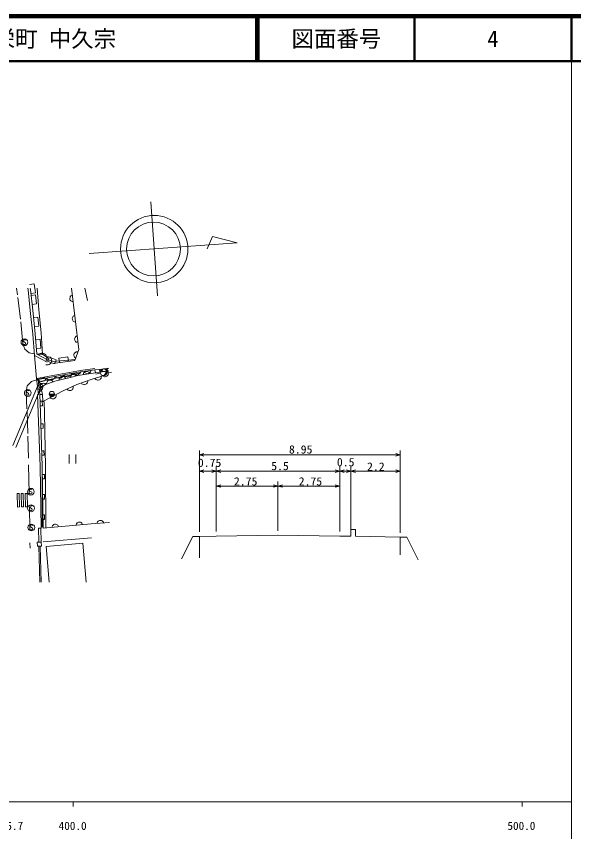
# Model space of a CAD drawing. Units: millimetres, scale not verified, with parts at other scales. Extents: x 40000 to 680000, y 20000 to 380000.
# Drawn here: x 455292 to 579500, y 198357 to 380000 of the extents above; entities that cross this region are included whole.
import ezdxf
from ezdxf.enums import TextEntityAlignment as Align

# ---------------------------------------------------------------- set-up
doc = ezdxf.new("R2010")
doc.units = ezdxf.units.MM
doc.header["$LTSCALE"] = 1000
for name, color, linetype, lineweight in [('M-BGD', 7, 'Continuous', 13), ('M-BGD-EXST', 7, 'Continuous', 13), ('M-BMK-SRVR', 3, 'Continuous', 13), ('M-STR-HTXT', 7, 'Continuous', 13), ('M-TTL', 2, 'Continuous', 140), ('M-TTL-BAND', 7, 'Continuous', 13), ('M-TTL-LINE', 7, 'Continuous', 50)]:
    doc.layers.add(name, color=color, linetype=linetype, lineweight=lineweight)
doc.layers.add('M-TTL-TXT', color=7, linetype='Continuous')
doc.styles.add('ＭＳ ゴシック', font='')
doc.styles.get('ＭＳ ゴシック').set_extended_font_data('MS Gothic')

msp = doc.modelspace()

# ---------------------------------------------------------------- linework, layer by layer
at = {"layer": 'M-BGD'}
for p, q in [((459255, 320409), (458267, 320256)), ((459562, 318433), (459255, 320409)), ((455343, 319409), (455556, 317950)), ((457905, 319055), (457850, 319409)), ((458402, 314466), (457905, 319055)), ((458442, 319126), (458398, 319409)), ((458442, 319126), (458398, 319409)), ((458941, 314524), (458442, 319126)), ((458941, 314524), (458442, 319126)), ((458574, 318279), (459562, 318433)), ((459578, 317927), (458584, 317819)), ((459794, 315939), (459578, 317927)), ((459922, 319409), (460334, 314637)), ((467595, 319409), (469189, 305812)), ((467773, 317888), (467601, 317807)), ((470533, 319409), (471147, 316660)), ((455635, 317347), (456226, 312506)), ((467259, 317374), (467221, 317189)), ((467221, 317189), (467249, 316950)), ((467249, 316950), (467329, 316778)), ((467331, 317534), (467259, 317374)), ((467329, 316778), (467436, 316640)), ((467463, 317700), (467331, 317534)), ((467436, 316640), (467603, 316508)), ((467601, 317807), (467463, 317700)), ((467603, 316508), (467762, 316436)), ((467762, 316436), (467948, 316398)), ((458953, 309179), (458402, 314466)), ((458799, 315831), (459794, 315939)), ((459492, 309236), (458941, 314524)), ((459492, 309236), (458941, 314524)), ((460334, 314637), (460802, 309451)), ((460108, 312978), (459113, 312875)), ((460315, 310989), (460108, 312978)), ((467791, 312842), (467752, 312656)), ((467752, 312656), (467780, 312418)), ((467863, 313001), (467791, 312842)), ((467994, 313168), (467863, 313001)), ((468133, 313275), (467994, 313168)), ((468305, 313355), (468133, 313275)), ((456283, 311917), (456755, 307059)), ((459320, 310885), (460315, 310989)), ((467780, 312418), (467861, 312246)), ((467861, 312246), (467968, 312107)), ((467968, 312107), (468134, 311976)), ((468134, 311976), (468294, 311904)), ((468294, 311904), (468479, 311865)), ((459374, 304411), (458953, 309179)), ((459888, 304752), (459492, 309236)), ((459888, 304752), (459492, 309236)), ((460802, 309451), (461165, 304742)), ((468836, 308823), (468664, 308742)), ((457200, 305836), (456755, 307059)), ((460598, 308078), (459602, 307990)), ((460774, 306086), (460598, 308078)), ((468322, 308309), (468284, 308124)), ((468284, 308124), (468312, 307885)), ((468312, 307885), (468392, 307713)), ((468394, 308469), (468322, 308309)), ((468392, 307713), (468499, 307575)), ((468526, 308635), (468394, 308469)), ((468499, 307575), (468666, 307443)), ((468664, 308742), (468526, 308635)), ((468666, 307443), (468825, 307372)), ((468825, 307372), (469011, 307333)), ((458194, 305019), (457200, 305836)), ((459778, 305998), (460774, 306086)), ((469189, 305812), (468335, 303299)), ((468643, 305229), (468452, 305136)), ((468814, 305266), (468643, 305229)), ((469004, 305265), (468814, 305266)), ((459296, 304806), (458194, 305019)), ((459805, 299315), (459374, 304411)), ((462140, 302946), (459374, 304411)), ((462394, 303425), (459888, 304752)), ((462394, 303425), (459888, 304752)), ((459888, 304752), (461165, 304742)), ((460440, 304731), (460257, 304557)), ((460640, 304852), (460440, 304731)), ((460910, 304935), (460640, 304852)), ((461143, 304947), (460910, 304935)), ((461392, 304906), (461143, 304947)), ((461165, 304742), (462554, 303733)), ((461675, 304756), (461392, 304906)), ((461850, 304573), (461675, 304756)), ((461970, 304373), (461850, 304573)), ((462285, 304195), (461940, 303256)), ((462054, 304103), (461970, 304373)), ((462024, 303621), (462066, 303870)), ((462066, 303870), (462054, 304103)), ((462500, 303465), (462252, 303141)), ((462252, 303141), (462394, 303425)), ((464162, 303504), (462285, 304195)), ((462554, 303733), (462500, 303465)), ((462500, 303465), (463524, 303073)), ((462948, 303999), (462769, 304178)), ((463074, 303803), (462948, 303999)), ((463163, 303535), (463074, 303803)), ((463182, 303302), (463163, 303535)), ((463524, 303073), (468385, 303557)), ((463817, 302566), (464162, 303504)), ((466785, 304108), (464801, 303855)), ((464801, 303855), (464928, 302863)), ((466912, 303117), (466785, 304108)), ((468127, 304644), (468126, 304455)), ((468126, 304455), (468163, 304284)), ((468204, 304872), (468127, 304644)), ((468163, 304284), (468257, 304093)), ((468319, 305023), (468204, 304872)), ((468257, 304093), (468370, 303960)), ((468452, 305136), (468319, 305023)), ((468385, 303557), (468335, 303299)), ((468370, 303960), (468521, 303845)), ((461877, 302388), (462127, 302353)), ((462127, 302353), (462360, 302371)), ((463505, 302681), (462252, 303141)), ((462360, 302371), (462628, 302461)), ((462628, 302461), (462825, 302586)), ((462825, 302586), (463003, 302765)), ((463003, 302765), (463146, 303052)), ((463146, 303052), (463182, 303302)), ((468335, 303299), (463505, 302681)), ((473850, 301345), (475895, 301616)), ((475580, 301392), (475616, 301579)), ((459805, 299315), (469568, 301104)), ((460135, 299070), (469615, 300807)), ((460135, 299070), (469615, 300807)), ((469636, 300570), (460582, 298648)), ((463889, 299554), (463971, 299773)), ((463971, 299773), (464118, 299606)), ((465322, 299739), (465161, 299639)), ((465555, 299795), (465322, 299739)), ((465542, 299635), (465671, 299775)), ((465744, 299778), (465555, 299795)), ((465671, 299775), (465762, 299908)), ((465911, 299726), (465744, 299778)), ((465762, 299908), (465840, 300115)), ((465840, 300115), (465987, 299949)), ((466092, 299615), (465911, 299726)), ((465987, 299949), (466119, 299857)), ((466119, 299857), (466289, 299772)), ((466289, 299772), (466534, 299701)), ((466765, 299705), (466989, 299746)), ((466989, 299746), (467207, 299825)), ((467207, 299825), (467411, 299978)), ((468988, 299952), (467313, 299568)), ((467411, 299978), (467540, 300117)), ((467438, 299781), (467419, 299592)), ((467492, 299947), (467438, 299781)), ((467604, 300127), (467492, 299947)), ((467540, 300117), (467631, 300250)), ((467730, 300248), (467604, 300127)), ((467631, 300250), (467709, 300457)), ((467709, 300457), (467855, 300291)), ((467892, 300347), (467730, 300248)), ((467855, 300291), (467988, 300200)), ((468126, 300401), (467892, 300347)), ((467988, 300200), (468158, 300115)), ((468315, 300383), (468126, 300401)), ((468158, 300115), (468403, 300044)), ((468482, 300328), (468315, 300383)), ((468403, 300044), (468634, 300047)), ((468661, 300216), (468482, 300328)), ((468634, 300047), (468858, 300089)), ((468783, 300090), (468661, 300216)), ((468881, 299928), (468783, 300090)), ((468858, 300089), (469076, 300167)), ((472905, 300583), (468988, 299952)), ((469076, 300167), (469279, 300320)), ((469279, 300320), (469408, 300460)), ((469408, 300460), (469500, 300592)), ((469500, 300592), (469578, 300800)), ((469568, 301104), (472755, 301520)), ((469615, 300807), (472794, 301222)), ((469615, 300807), (472794, 301222)), ((469615, 300807), (469636, 300570)), ((470236, 300336), (470206, 300148)), ((470301, 300498), (470236, 300336)), ((470426, 300670), (470301, 300498)), ((470559, 300783), (470426, 300670)), ((470461, 300917), (470543, 300746)), ((470543, 300746), (470652, 300609)), ((470728, 300871), (470559, 300783)), ((470652, 300609), (470820, 300480)), ((470965, 300909), (470728, 300871)), ((470820, 300480), (470981, 300410)), ((471152, 300878), (470965, 300909)), ((470981, 300410), (471167, 300374)), ((471314, 300813), (471152, 300878)), ((471167, 300374), (471405, 300405)), ((471486, 300689), (471314, 300813)), ((471405, 300405), (471576, 300488)), ((471599, 300555), (471486, 300689)), ((471576, 300488), (471713, 300597)), ((471687, 300387), (471599, 300555)), ((471713, 300597), (471842, 300765)), ((471842, 300765), (471912, 300925)), ((471912, 300925), (471948, 301111)), ((472165, 299201), (474854, 299957)), ((473850, 301345), (472794, 301222)), ((472794, 301222), (472905, 300583)), ((472905, 300583), (473941, 300695)), ((474011, 300535), (473032, 300316)), ((473941, 300695), (473850, 301345)), ((475936, 301019), (473941, 300695)), ((474129, 301382), (474212, 301212)), ((474228, 300924), (474198, 300736)), ((474212, 301212), (474321, 301075)), ((474222, 299593), (474231, 299782)), ((474293, 301086), (474228, 300924)), ((474417, 301258), (474293, 301086)), ((474321, 301075), (474489, 300946)), ((474551, 301371), (474417, 301258)), ((474489, 300946), (474649, 300876)), ((474719, 301459), (474551, 301371)), ((474649, 300876), (474836, 300840)), ((474956, 301498), (474719, 301459)), ((474727, 299759), (474910, 299712)), ((474836, 300840), (475074, 300872)), ((474854, 299957), (475409, 300823)), ((474910, 299712), (475085, 299707)), ((475143, 301467), (474956, 301498)), ((475074, 300872), (475244, 300955)), ((475085, 299707), (475293, 299752)), ((475305, 301403), (475143, 301467)), ((475244, 300955), (475381, 301064)), ((475293, 299752), (475449, 299830)), ((475478, 301279), (475305, 301403)), ((475381, 301064), (475510, 301232)), ((475449, 299830), (475597, 299949)), ((475590, 301145), (475478, 301279)), ((475498, 300690), (476502, 300678)), ((475510, 301232), (475580, 301392)), ((475655, 300874), (475536, 301022)), ((475679, 300977), (475590, 301145)), ((475597, 299949), (475726, 300151)), ((475733, 300717), (475655, 300874)), ((475726, 300151), (475773, 300335)), ((475778, 300510), (475733, 300717)), ((475773, 300335), (475778, 300510)), ((458660, 298611), (457729, 297656)), ((459859, 299019), (458660, 298611)), ((460205, 295727), (459805, 299315)), ((460135, 299070), (460281, 298903)), ((460504, 295761), (460135, 299070)), ((460504, 295761), (460135, 299070)), ((460363, 298785), (460135, 299070)), ((460135, 299070), (460363, 298785)), ((461267, 299407), (460146, 299198)), ((460456, 298356), (460209, 298409)), ((460281, 298903), (460414, 298812)), ((460582, 298648), (460363, 298785)), ((460363, 298785), (461113, 295732)), ((460414, 298812), (460584, 298727)), ((460668, 298259), (460456, 298356)), ((460584, 298727), (460829, 298656)), ((460889, 298082), (460668, 298259)), ((460792, 298028), (460686, 297870)), ((460982, 298175), (460792, 298028)), ((460829, 298656), (461060, 298660)), ((461030, 297897), (460889, 298082)), ((461161, 298237), (460982, 298175)), ((461137, 297667), (461030, 297897)), ((461060, 298660), (461284, 298701)), ((461335, 298258), (461161, 298237)), ((461284, 298701), (461502, 298779)), ((461545, 298231), (461335, 298258)), ((461502, 298779), (461706, 298932)), ((461708, 298167), (461545, 298231)), ((463857, 298741), (461633, 297882)), ((461706, 298932), (461835, 299072)), ((461866, 298061), (461708, 298167)), ((461835, 299072), (461926, 299205)), ((461926, 299205), (462004, 299412)), ((462004, 299412), (462158, 299237)), ((462067, 298403), (462037, 298230)), ((462037, 298230), (462046, 298041)), ((462152, 298597), (462067, 298403)), ((462260, 298735), (462152, 298597)), ((462158, 299237), (462298, 299141)), ((462406, 298856), (462260, 298735)), ((462298, 299141), (462477, 299051)), ((462630, 298942), (462406, 298856)), ((462477, 299051), (462734, 298977)), ((462820, 298951), (462630, 298942)), ((462734, 298977), (462978, 298981)), ((462992, 298921), (462820, 298951)), ((462978, 298981), (463214, 299024)), ((463186, 298835), (462992, 298921)), ((463324, 298728), (463186, 298835)), ((463214, 299024), (463443, 299106)), ((463445, 298581), (463324, 298728)), ((463443, 299106), (463657, 299268)), ((463657, 299268), (463793, 299415)), ((463793, 299415), (463889, 299554)), ((467313, 299568), (463857, 298741)), ((464118, 299606), (464250, 299515)), ((464250, 299515), (464420, 299430)), ((464420, 299430), (464665, 299359)), ((464665, 299359), (464896, 299363)), ((464872, 299169), (464856, 298980)), ((464925, 299335), (464872, 299169)), ((464896, 299363), (465121, 299404)), ((465036, 299516), (464925, 299335)), ((465161, 299639), (465036, 299516)), ((465121, 299404), (465338, 299482)), ((465338, 299482), (465542, 299635)), ((465723, 296594), (468810, 297946)), ((466214, 299490), (466092, 299615)), ((466315, 299329), (466214, 299490)), ((466534, 299701), (466765, 299705)), ((468810, 297946), (472165, 299201)), ((469785, 298311), (469904, 298163)), ((469904, 298163), (470041, 298054)), ((470041, 298054), (470234, 297966)), ((470234, 297966), (470406, 297934)), ((470406, 297934), (470595, 297941)), ((470595, 297941), (470820, 298025)), ((470820, 298025), (470968, 298145)), ((470968, 298145), (471077, 298281)), ((471077, 298281), (471165, 298475)), ((471165, 298475), (471197, 298647)), ((471197, 298647), (471190, 298836)), ((472787, 299376), (472894, 299219)), ((472894, 299219), (473021, 299099)), ((473021, 299099), (473206, 298995)), ((473206, 298995), (473375, 298949)), ((473375, 298949), (473564, 298940)), ((473564, 298940), (473795, 299005)), ((473795, 299005), (473952, 299112)), ((473952, 299112), (474072, 299239)), ((474072, 299239), (474176, 299424)), ((474176, 299424), (474222, 299593)), ((454523, 284375), (460164, 297893)), ((455224, 283970), (460904, 297584)), ((457729, 297656), (457464, 296361)), ((457464, 296361), (457649, 292546)), ((460430, 296421), (460660, 296527)), ((460622, 297707), (460596, 297497)), ((460596, 297497), (460616, 297323)), ((460616, 297323), (460679, 297144)), ((460686, 297870), (460622, 297707)), ((460660, 296527), (460845, 296669)), ((460845, 296669), (461022, 296890)), ((461633, 297882), (460911, 297324)), ((461022, 296890), (461119, 297102)), ((461119, 297102), (461172, 297349)), ((461172, 297349), (461137, 297667)), ((461185, 294224), (465723, 296594)), ((466579, 296969), (466707, 296828)), ((466707, 296828), (466849, 296727)), ((466849, 296727), (467047, 296650)), ((467047, 296650), (467220, 296628)), ((467220, 296628), (467409, 296645)), ((467409, 296645), (467629, 296741)), ((467629, 296741), (467770, 296868)), ((467770, 296868), (467871, 297011)), ((467871, 297011), (467948, 297209)), ((467948, 297209), (467971, 297382)), ((467971, 297382), (467953, 297571)), ((460003, 295738), (460205, 295727)), ((460185, 291679), (460003, 295738)), ((460687, 291702), (460504, 295761)), ((461113, 295732), (460504, 295761)), ((460687, 291702), (460504, 295761)), ((461113, 295732), (460504, 295761)), ((461185, 294224), (461113, 295732)), ((462608, 295844), (463808, 295844)), ((462656, 295652), (463760, 295652)), ((462752, 295460), (463664, 295460)), ((462790, 295062), (462926, 294930)), ((462926, 294930), (463075, 294839)), ((463075, 294839), (463278, 294775)), ((463278, 294775), (463452, 294765)), ((463452, 294765), (463640, 294795)), ((463640, 294795), (463852, 294906)), ((463852, 294906), (463984, 295043)), ((463984, 295043), (464075, 295192)), ((464075, 295192), (464139, 295394)), ((464149, 295569), (464119, 295756)), ((464139, 295394), (464149, 295569)), ((461072, 294253), (460573, 294231)), ((460618, 293232), (461117, 293254)), ((461117, 293254), (461072, 294253)), ((461501, 294131), (461185, 294224)), ((461558, 291698), (461501, 294131)), ((457682, 291935), (457865, 287063)), ((460574, 279687), (460185, 291679)), ((461076, 279699), (460687, 291702)), ((461076, 279699), (460687, 291702)), ((461818, 279573), (461558, 291698)), ((461268, 289217), (460768, 289201)), ((461300, 288218), (461268, 289217)), ((460800, 288202), (461300, 288218)), ((457872, 286456), (458002, 281582)), ((461462, 283216), (460962, 283199)), ((460995, 282200), (461495, 282216)), ((461495, 282216), (461462, 283216)), ((467043, 282412), (467043, 280412)), ((468563, 280412), (468563, 282412)), ((458038, 280110), (458162, 273754)), ((460808, 265997), (460574, 279687)), ((461047, 266189), (461076, 279699)), ((461572, 277946), (461072, 277947)), ((461310, 266005), (461076, 279699)), ((461570, 276946), (461572, 277946)), ((461882, 266079), (461818, 279573)), ((461070, 276947), (461570, 276946)), ((455938, 273686), (455486, 273679)), ((455486, 273679), (455536, 270685)), ((455988, 270692), (455938, 273686)), ((456843, 273699), (456391, 273692)), ((456391, 273692), (456440, 270699)), ((456891, 270707), (456843, 273699)), ((457748, 273713), (457296, 273706)), ((457296, 273706), (457343, 270714)), ((457795, 270721), (457748, 273713)), ((461563, 273443), (461063, 273444)), ((461561, 272443), (461563, 273443)), ((455536, 270685), (455988, 270692)), ((456440, 270699), (456891, 270707)), ((457343, 270714), (457795, 270721)), ((458209, 270674), (458292, 265785)), ((461061, 272444), (461561, 272443)), ((461553, 268940), (461053, 268941)), ((461551, 267940), (461553, 268940)), ((461051, 267941), (461551, 267940)), ((468842, 267126), (468705, 266964)), ((468984, 267228), (468842, 267126)), ((469158, 267303), (468984, 267228)), ((469397, 267323), (469158, 267303)), ((469581, 267279), (469397, 267323)), ((469738, 267202), (469581, 267279)), ((469901, 267065), (469738, 267202)), ((470003, 266923), (469901, 267065)), ((476051, 267220), (472004, 266912)), ((473326, 267193), (473280, 267009)), ((473404, 267350), (473326, 267193)), ((473543, 267511), (473404, 267350)), ((473685, 267612), (473543, 267511)), ((473860, 267685), (473685, 267612)), ((474100, 267703), (473860, 267685)), ((474284, 267657), (474100, 267703)), ((474440, 267579), (474284, 267657)), ((474601, 267441), (474440, 267579)), ((474702, 267298), (474601, 267441)), ((474775, 267123), (474702, 267298)), ((460261, 265997), (460783, 266004)), ((460261, 265997), (460304, 262859)), ((460783, 266004), (460826, 262866)), ((472004, 266912), (461310, 266005)), ((461310, 266005), (461882, 266079)), ((463281, 266353), (463236, 266169)), ((463358, 266510), (463281, 266353)), ((463495, 266672), (463358, 266510)), ((463636, 266775), (463495, 266672)), ((463811, 266850), (463636, 266775)), ((464050, 266870), (463811, 266850)), ((464234, 266825), (464050, 266870)), ((464391, 266748), (464234, 266825)), ((464554, 266612), (464391, 266748)), ((464656, 266470), (464554, 266612)), ((464731, 266295), (464656, 266470)), ((468628, 266807), (468583, 266622)), ((468705, 266964), (468628, 266807)), ((470078, 266749), (470003, 266923)), ((529852, 264158), (529852, 265658)), ((529852, 265658), (530852, 265658)), ((530852, 265658), (530852, 264158)), ((461271, 262953), (472061, 263789)), ((494602, 264140), (492102, 259140)), ((496102, 264140), (494602, 264140)), ((496102, 264140), (499852, 264196)), ((496102, 264140), (496102, 259367)), ((499852, 264196), (513602, 264402)), ((513602, 264402), (527352, 264196)), ((527352, 264196), (529852, 264158)), ((530852, 264158), (540852, 263938)), ((540852, 263938), (542352, 263938)), ((540852, 263938), (540852, 260067)), ((542352, 263938), (544852, 258938)), ((458330, 262728), (458354, 261518)), ((460867, 262880), (459964, 262851)), ((459964, 262851), (459993, 261968)), ((459993, 261968), (460895, 261997)), ((460535, 253954), (460293, 261978)), ((460837, 253954), (460594, 261987)), ((460895, 261997), (460867, 262880)), ((461961, 261915), (470103, 262597)), ((462629, 253954), (461961, 261915)), ((470103, 262597), (470830, 253954))]:
    msp.add_line(p, q, dxfattribs=at)
for centre, radius in [((474746, 300699), 750), ((459998, 299171), 150), ((461414, 299434), 150), ((463208, 295844), 600)]:
    msp.add_circle(centre, radius, dxfattribs=at)
at = {"layer": 'M-BGD-EXST'}
for p, q in [((456794, 306969), (456734, 307059)), ((456854, 307869), (456824, 307689)), ((456824, 307689), (456884, 307539)), ((457034, 307959), (456854, 307869)), ((456884, 307539), (457304, 307299)), ((457154, 307959), (457034, 307959)), ((457274, 307929), (457154, 307959)), ((457334, 307869), (457274, 307929)), ((457304, 307299), (457364, 307149)), ((457364, 307149), (457334, 306969)), ((456974, 306879), (456794, 306969)), ((457184, 306879), (456974, 306879)), ((457334, 306969), (457184, 306879)), ((457592, 296565), (457562, 296385)), ((457562, 296385), (457622, 296235)), ((457772, 296655), (457592, 296565)), ((457622, 296235), (458042, 295995)), ((457892, 296655), (457772, 296655)), ((458012, 296625), (457892, 296655)), ((458072, 296565), (458012, 296625)), ((457532, 295665), (457472, 295755)), ((457712, 295575), (457532, 295665)), ((457922, 295575), (457712, 295575)), ((458072, 295665), (457922, 295575)), ((458042, 295995), (458102, 295845)), ((458102, 295845), (458072, 295665)), ((458284, 274575), (458254, 274395)), ((458254, 274395), (458314, 274245)), ((458464, 274665), (458284, 274575)), ((458584, 274665), (458464, 274665)), ((458704, 274635), (458584, 274665)), ((458764, 274575), (458704, 274635)), ((458224, 273675), (458164, 273765)), ((458404, 273585), (458224, 273675)), ((458314, 274245), (458734, 274005)), ((458614, 273585), (458404, 273585)), ((458764, 273675), (458614, 273585)), ((458734, 274005), (458794, 273855)), ((458794, 273855), (458764, 273675)), ((458330, 270878), (458300, 270698)), ((458300, 270698), (458360, 270548)), ((458510, 270968), (458330, 270878)), ((458630, 270968), (458510, 270968)), ((458750, 270938), (458630, 270968)), ((458810, 270878), (458750, 270938)), ((458270, 269978), (458210, 270068)), ((458450, 269888), (458270, 269978)), ((458360, 270548), (458780, 270308)), ((458660, 269888), (458450, 269888)), ((458810, 269978), (458660, 269888)), ((458780, 270308), (458840, 270158)), ((458840, 270158), (458810, 269978)), ((458344, 265692), (458284, 265782)), ((458524, 265602), (458344, 265692)), ((458404, 266592), (458374, 266412)), ((458374, 266412), (458434, 266262)), ((458584, 266682), (458404, 266592)), ((458434, 266262), (458854, 266022)), ((458734, 265602), (458524, 265602)), ((458704, 266682), (458584, 266682)), ((458824, 266652), (458704, 266682)), ((458884, 265692), (458734, 265602)), ((458884, 266592), (458824, 266652)), ((458854, 266022), (458914, 265872)), ((458914, 265872), (458884, 265692))]:
    msp.add_line(p, q, dxfattribs=at)
for centre in [(457094, 307389), (457832, 296085), (458524, 274095), (458570, 270398), (458644, 266112)]:
    msp.add_circle(centre, 750, dxfattribs=at)
at = {"layer": 'M-BMK-SRVR'}
for p, q in [((485270, 338674), (486763, 317727)), ((499012, 330937), (497860, 328166)), ((504499, 329517), (499012, 330937)), ((471553, 327170), (504499, 329517))]:
    msp.add_line(p, q, dxfattribs=at)
for centre, radius in [((486019, 328158), 7500), ((485861, 328156), 6000)]:
    msp.add_circle(centre, radius, dxfattribs=at)
at = {"layer": 'M-STR-HTXT'}
for p, q in [((496102, 265140), (496102, 283300)), ((496102, 282300), (497102, 282580)), ((497102, 282020), (496102, 282300)), ((496102, 282300), (540852, 282300)), ((539852, 282580), (540852, 282300)), ((540852, 282300), (539852, 282020)), ((540852, 283300), (540852, 264938)), ((496102, 278682), (497102, 278962)), ((497102, 278402), (496102, 278682)), ((496102, 278682), (499852, 278682)), ((498852, 278962), (499852, 278682)), ((499852, 278682), (498852, 278402)), ((499852, 279682), (499852, 265196)), ((499852, 278682), (500852, 278962)), ((500852, 278402), (499852, 278682)), ((499852, 278682), (527352, 278682)), ((526352, 278962), (527352, 278682)), ((527352, 278682), (526352, 278402)), ((527352, 279682), (527352, 265196)), ((527352, 278682), (528352, 278962)), ((528352, 278402), (527352, 278682)), ((527352, 278682), (529852, 278682)), ((528852, 278962), (529852, 278682)), ((529852, 278682), (528852, 278402)), ((529852, 279682), (529852, 265158)), ((529852, 278682), (530852, 278962)), ((530852, 278402), (529852, 278682)), ((529852, 278682), (540852, 278682)), ((539852, 278962), (540852, 278682)), ((540852, 278682), (539852, 278402)), ((513602, 276356), (513602, 265402)), ((499852, 275356), (500852, 275636)), ((500852, 275076), (499852, 275356)), ((499852, 275356), (513602, 275356)), ((512602, 275636), (513602, 275356)), ((513602, 275356), (512602, 275076)), ((513602, 275356), (514602, 275636)), ((514602, 275076), (513602, 275356)), ((513602, 275356), (527352, 275356)), ((526352, 275636), (527352, 275356)), ((527352, 275356), (526352, 275076))]:
    msp.add_line(p, q, dxfattribs=at)
at = {"layer": 'M-TTL'}
msp.add_line((680000, 380000), (40000, 380000), dxfattribs=at)
at = {"layer": 'M-TTL-BAND'}
for p, q in [((579000, 20000), (579000, 370000)), ((40000, 205000), (579000, 205000)), ((468000, 205000), (468000, 204000)), ((568000, 205000), (568000, 204000))]:
    msp.add_line(p, q, dxfattribs=at)
at = {"layer": 'M-TTL-LINE'}
for p, q in [((508747, 380000), (508747, 370000)), ((509247, 380000), (509247, 370000)), ((543997, 380000), (543997, 370000)), ((579000, 380000), (579000, 370000)), ((40000, 370000), (680000, 370000))]:
    msp.add_line(p, q, dxfattribs=at)

# ---------------------------------------------------------------- texts
at = {"layer": 'M-STR-HTXT', "style": 'ＭＳ ゴシック', "width": 1.05}
for s, p in [('8.95', (516046, 282049)), ('0.5', (526725, 279214)), ('0.75', (495743, 279082)), ('5.5', (512091, 278357)), ('2.2', (533448, 278226)), ('2.75', (503785, 274930)), ('2.75', (518221, 274930))]:
    msp.add_text(s, height=1833, dxfattribs=at).set_placement(p, align=Align.BOTTOM_LEFT)
at = {"layer": 'M-TTL-BAND', "style": 'ＭＳ ゴシック'}
for s, p in [('385.7', (453700, 198195)), ('400.0', (467844, 198195)), ('500.0', (567844, 198195))]:
    msp.add_text(s, height=1833, dxfattribs=at).set_placement(p, align=Align.BOTTOM_CENTER)
at = {"layer": 'M-TTL-TXT', "style": 'ＭＳ ゴシック'}
msp.add_text('岩国市周東町上久原栄町 中久宗', height=3666, dxfattribs=at).set_placement((405024, 375000), align=Align.MIDDLE_LEFT)
for s, p in [('図面番号', (526622, 375000)), ('4', (561497, 375000))]:
    msp.add_text(s, height=3666, dxfattribs=at).set_placement(p, align=Align.MIDDLE_CENTER)

doc.saveas('drawing.dxf')
